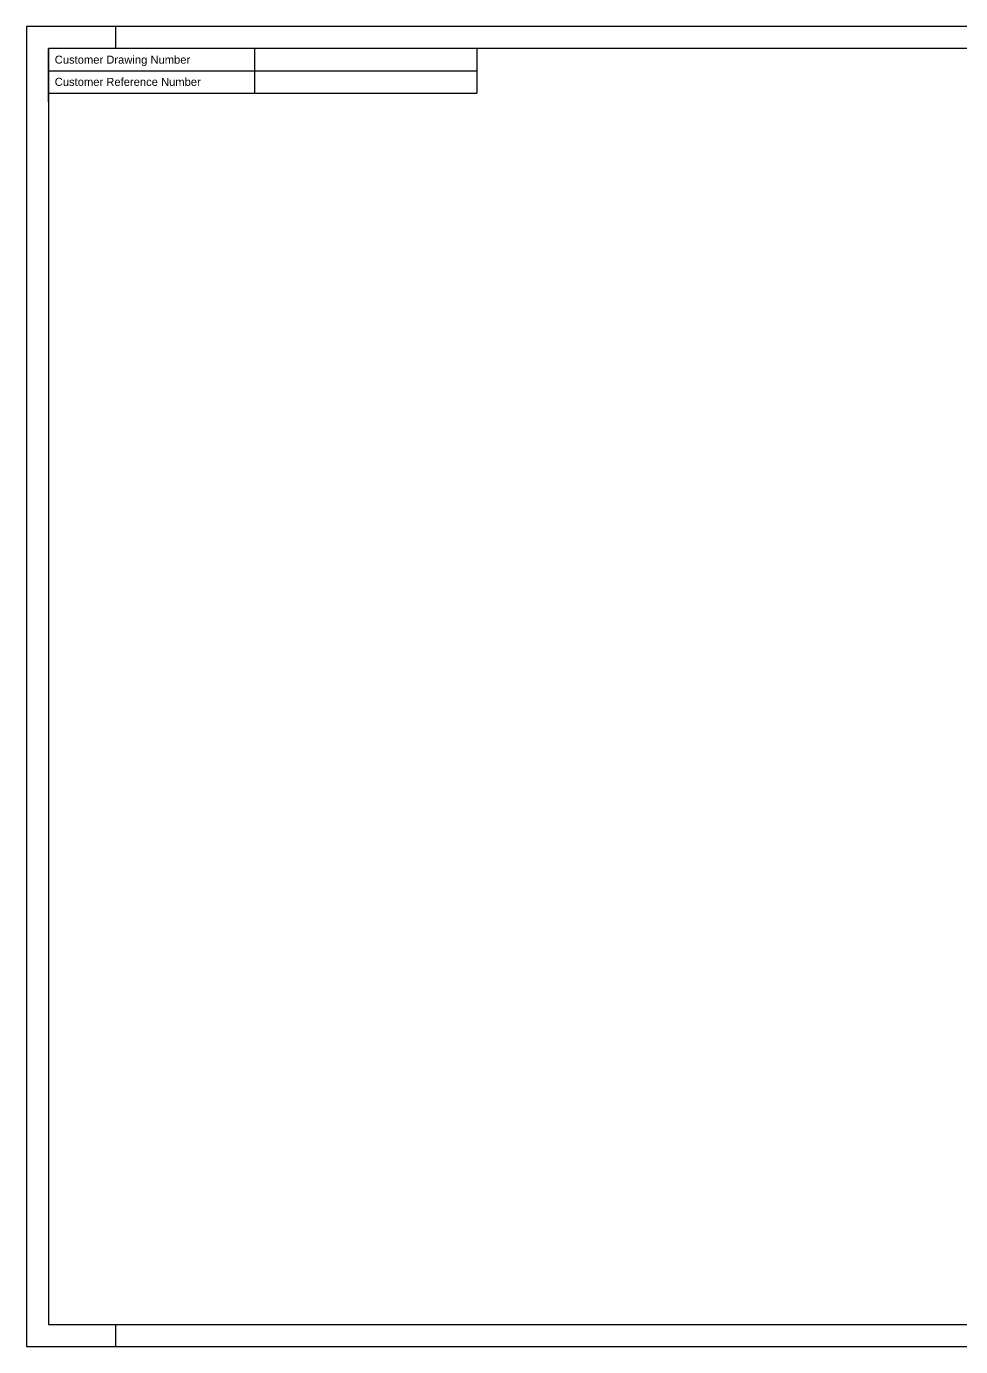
# Model space of a CAD drawing. Header units: millimetres. Extents: x -59 to 8965, y -1405 to 328.
# Drawn here: x -5 to 205, y -1405 to -1108 of the extents above; entities that cross this region are included whole.
import ezdxf

# ---------------------------------------------------------------- set-up
doc = ezdxf.new("R2010")
doc.units = ezdxf.units.MM
doc.header["$LTSCALE"] = 2
doc.layers.add('FRAME51', color=7, linetype='Continuous')
doc.styles.add('Arial', font='arial.ttf')
doc.styles.add('SIMPLEX', font='simplex.shx', dxfattribs={"width": 0.8})

# ---------------------------------------------------------------- blocks, each defined once
blk = doc.blocks.new('RAHMEN_RAHM-A3Q')
at = {"layer": 'FRAME51', "color": 3, "linetype": 'Continuous'}
for p, q in [((15, 292), (15, 287)), ((15, 0), (15, -5))]:
    blk.add_line(p, q, dxfattribs=at)
at = {"layer": 'FRAME51', "color": 4}
blk.add_line((0, 275), (0, 287), dxfattribs=at)
at = {"layer": 'FRAME51', "color": 7, "linetype": 'Continuous'}
for p, q in [((46.25, 287), (46.25, 282)), ((0, 282), (96.25, 282)), ((46.25, 282), (46.25, 277))]:
    blk.add_line(p, q, dxfattribs=at)
at = {"layer": 'FRAME51', "color": 4, "linetype": 'Continuous'}
for p, q in [((96.25, 287), (96.25, 282)), ((96.25, 282), (96.25, 277)), ((0, 277), (96.25, 277))]:
    blk.add_line(p, q, dxfattribs=at)
at = {"layer": 'FRAME51', "color": 7, "linetype": 'Continuous'}
blk.add_lwpolyline([(415, -5), (415, 292), (-5, 292), (-5, -5)], close=True, dxfattribs=at)
at = {"layer": 'FRAME51', "color": 4}
blk.add_lwpolyline([(410, 65.8), (410, 287), (0, 287), (0, 0), (232, 0)], dxfattribs=at)
at = {"layer": 'FRAME51', "style": 'Arial'}
for tag, p in [('CAD_KDZNR', (1.36, 283.62)), ('KDZNR', (47.61, 283.02)), ('CAD_KDMAT_PROMPT', (1.36, 278.62)), ('KDMAT', (47.61, 278.02))]:
    blk.add_attdef(tag, p, '', height=1.8, dxfattribs=at)
at = {"layer": 'FRAME51', "flags": 1}
for tag, p in [('FILENAME', (318.82, -2.19)), ('KBZ', (330.5, -2.19))]:
    blk.add_attdef(tag, p, '', height=1, dxfattribs=at)
at = {"layer": 'FRAME51', "style": 'SIMPLEX', "width": 0.7}
for tag, p in [('MADR_INIT', (335.63, -3.52)), ('DATUM', (361.13, -3.52))]:
    blk.add_attdef(tag, p, '', height=2.5, dxfattribs=at)

msp = doc.modelspace()

# ---------------------------------------------------------------- block references
at = {"layer": 'FRAME51'}
msp.add_blockref('RAHMEN_RAHM-A3Q', (0, -1400), dxfattribs=at).add_auto_attribs({'CAD_KDZNR': 'Customer Drawing Number', 'CAD_KDMAT_PROMPT': 'Customer Reference Number'})

doc.saveas('drawing.dxf')
